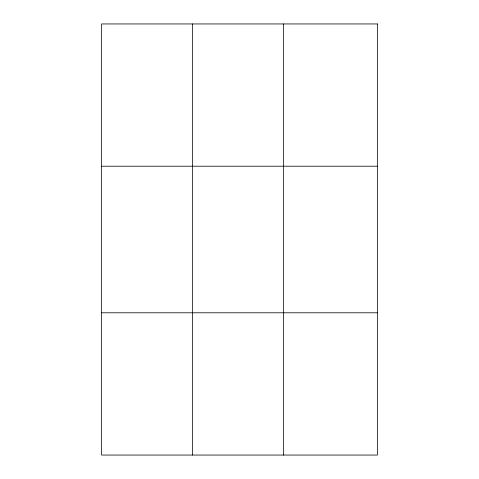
<?xml version="1.0" encoding="UTF-8"?>
<svg xmlns="http://www.w3.org/2000/svg" width="479" height="479" viewBox="0 0 479 479"><rect width="100%" height="100%" fill="white"/><g stroke="black" fill="none" stroke-linecap="round" stroke-linejoin="round"><path stroke-width="0.72" d="M192.6 455.05L192.6 23.95M283.64 455.05L283.64 23.95M101.56 166.213L377.434 166.213M101.56 312.787L377.434 312.787M377.44 23.95L377.44 455.05L101.56 455.05L101.56 23.95L377.44 23.95"/></g></svg>
